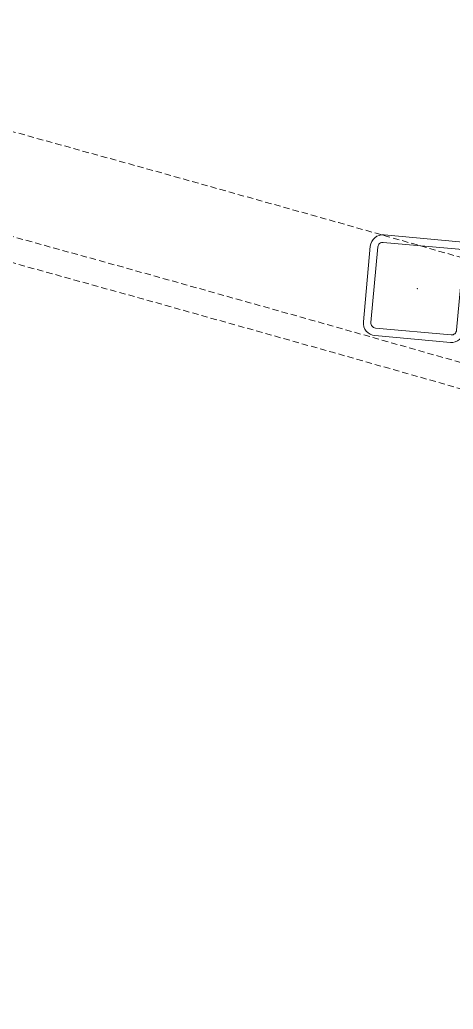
# Model space of a CAD drawing. Extents: x -1457 to 23780, y -2071 to 4205.
# Drawn here: x 4744.86 to 4762.01, y 2014.91 to 2054.04 of the extents above; entities that cross this region are included whole.
import ezdxf

# ---------------------------------------------------------------- set-up
doc = ezdxf.new("R2010")
doc.units = 0
doc.header["$MEASUREMENT"] = 0
doc.linetypes.add('HIDDEN', pattern=[0.375, 0.25, -0.125])
doc.layers.get('0').update_dxf_attribs({"color": 9, "lineweight": 9})
doc.layers.add('M-TEFRIS2-015', color=129, linetype='Continuous', lineweight=9)

# ---------------------------------------------------------------- blocks, each defined once
blk = doc.blocks.new('Prf-40x40')
for points in [[(1.5, -2), (-1.5, -2, -0.414214), (-2, -1.5), (-2, 1.5, -0.414214), (-1.5, 2), (1.5, 2, -0.414214), (2, 1.5), (2, -1.5, -0.414214)], [(1.5, -1.7), (-1.5, -1.7, -0.414214), (-1.7, -1.5), (-1.7, 1.5, -0.414214), (-1.5, 1.7), (1.5, 1.7, -0.414214), (1.7, 1.5), (1.7, -1.5, -0.414214)]]:
    blk.add_lwpolyline(points, format="xyb", close=True)
blk.add_point((0, 0))

msp = doc.modelspace()

# ---------------------------------------------------------------- linework, layer by layer
at = {"layer": 'M-TEFRIS2-015', "linetype": 'HIDDEN', "lineweight": 0}
for points in [[(4762.5, 2101.726, 0.022939), (4537.5, 2153.268), (4537.5, 2230), (4537.5, 2230), (4537.5, 2253), (4527.5, 2253), (4527.5, 2240), (4527.5, 2240), (4527.5, 2230), (4527.5, 2230), (4527.5, 2155.06, 0.024009), (4287.874, 2185.723), (4283.124, 2125.912, -0.05155), (4780.046, 2034.319, -0.05155)], [(4762.5, 2100.688, 0.02305), (4536.5, 2152.433), (4536.5, 2230), (4536.5, 2252), (4528.5, 2252), (4528.5, 2240), (4528.5, 2230), (4528.5, 2153.867, 0.024028), (4288.792, 2184.647), (4284.2, 2126.829, -0.051333), (4779.246, 2035.595, -0.051333)], [(4762.5, 2096.537, 0.047625), (4292.462, 2180.338), (4288.503, 2130.495, -0.050892), (4780.046, 2039.529, -0.049178)], [(4277.638, 2056.856, -0.053744), (4780.575, 1961.878, -0.051764)]]:
    msp.add_lwpolyline(points, format="xyb", dxfattribs=at)

# ---------------------------------------------------------------- block references
at = {"layer": 'M-TEFRIS2-015', "linetype": 'HIDDEN', "lineweight": 0, "xscale": -1, "rotation": 354.7956545094888}
msp.add_blockref('Prf-40x40', (4760.581, 2043.407), dxfattribs=at)

doc.saveas('drawing.dxf')
